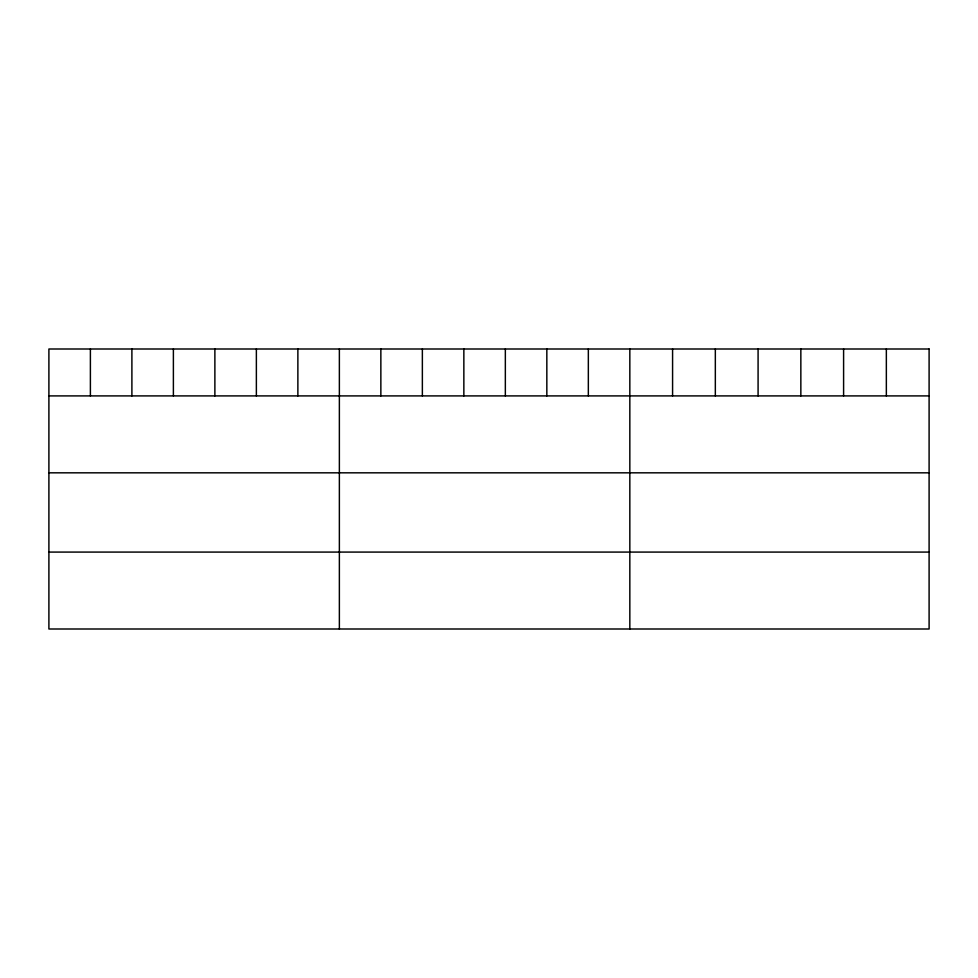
<?xml version="1.0" encoding="UTF-8"?>
<svg xmlns="http://www.w3.org/2000/svg" width="978" height="978" viewBox="0 0 978 978"><rect width="100%" height="100%" fill="white"/><g stroke="black" fill="none" stroke-linecap="round" stroke-linejoin="round"><path stroke-width="1.47" d="M48.9 395.907L929.1 395.907M48.9 472.826L929.1 472.826M48.9 552.081L929.1 552.081M886.349 348.999L886.349 395.907M843.598 348.999L843.598 395.907M800.848 348.999L800.848 395.907M758.084 348.999L758.084 395.907M715.334 348.999L715.334 395.907M672.583 348.999L672.583 395.907M629.832 348.999L629.832 629.001M588.34 348.999L588.34 395.907M546.836 348.999L546.836 395.907M505.345 348.999L505.345 395.907M463.853 348.999L463.853 395.907M422.362 348.999L422.362 395.907M380.858 348.999L380.858 395.907M339.366 348.999L339.366 629.001M297.874 348.999L297.874 395.907M256.37 348.999L256.37 395.907M214.879 348.999L214.879 395.907M173.387 348.999L173.387 395.907M131.896 348.999L131.896 395.907M90.392 348.999L90.392 395.907M929.1 348.999L48.9 348.999L48.9 629.001L929.1 629.001L929.1 348.999"/></g></svg>
